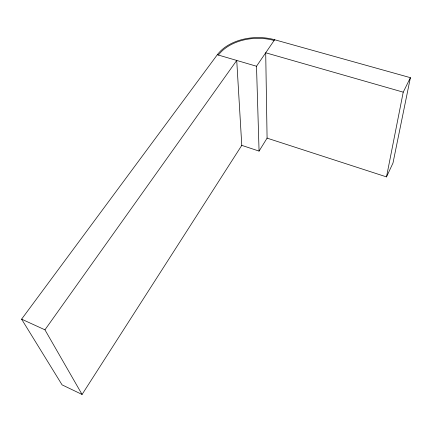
<?xml version="1.0" encoding="UTF-8"?>
<svg xmlns="http://www.w3.org/2000/svg" width="432" height="432" viewBox="0 0 432 432"><rect width="100%" height="100%" fill="white"/><g stroke="black" fill="none" stroke-linecap="round" stroke-linejoin="round"><path stroke-width="0.65" d="M403.229 92.162L265.707 52.78L267.084 138.137L386.5 176.899L403.229 92.162L410.4 77.674L274.628 39.739A44.107 29.77 -2.4 0 0 217.323 54.74L21.6 319.162L62.073 384.863L82.075 394.459L241.78 145.363L236.736 60.442L44.939 329.816L82.075 394.459M410.4 77.674L392.98 163.069L386.5 176.899M241.45 145.255L259.07 151.092L267.149 138.029M259.07 151.092L256.505 66.242L274.628 39.739M217.323 54.74L256.505 66.242M21.6 319.162L44.939 329.816M218.425 55.064A42.849 28.922 -2.4 0 1 274.126 40.473"/></g></svg>
